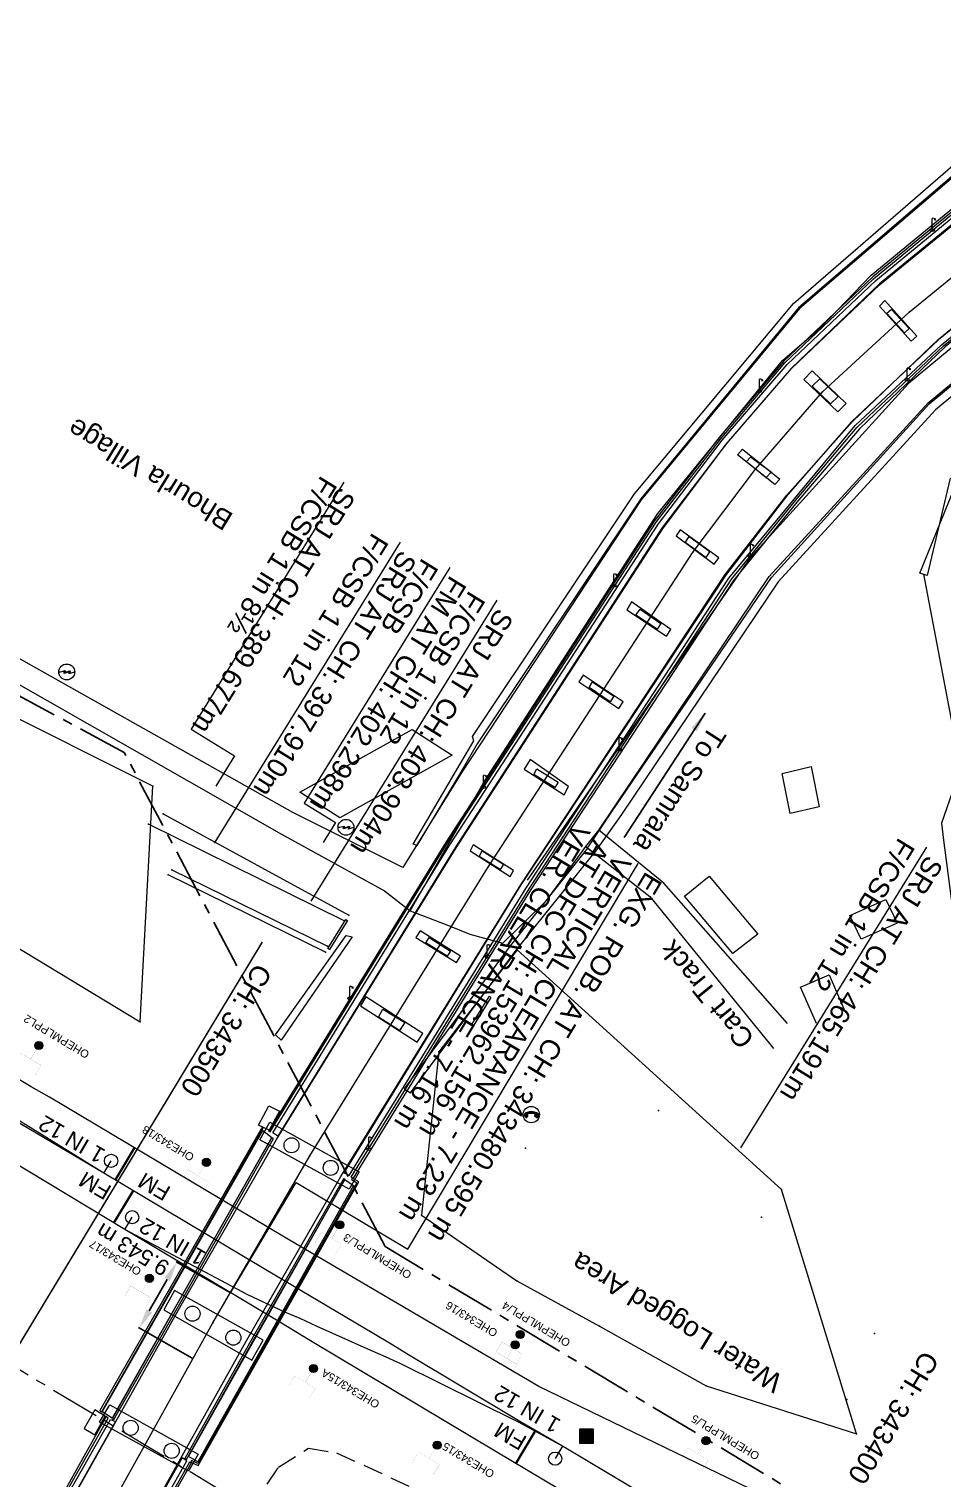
# Model space of a CAD drawing. Header units: metres. Extents: x 593168 to 611286, y 3401475 to 3412398.
# Drawn here: x 608252 to 608367, y 3403287.3 to 3403469.9 of the extents above; entities that cross this region are included whole.
import ezdxf

# ---------------------------------------------------------------- set-up
doc = ezdxf.new("R2010")
doc.units = ezdxf.units.M
doc.header["$MEASUREMENT"] = 0
for name, pattern in [('CENTER', [2, 1.25, -0.25, 0.25, -0.25]), ('DASHED', [0.75, 0.5, -0.25]), ('PHANTOM2', [1.25, 0.625, -0.125, 0.125, -0.125, 0.125, -0.125])]:
    doc.linetypes.add(name, pattern=pattern)
doc.layers.get('Defpoints').update_dxf_attribs({"lineweight": 0})
for name, color, linetype, lineweight in [('Bench_Mark', 7, 'Continuous', 0), ('CANAL BOTTOM', 5, 'Continuous', 0), ('CANAL TOP', 5, 'Continuous', 0), ('Cart Track', 34, 'Continuous', 0), ("CHAWAPAIL STN. SRJ's", 251, 'Continuous', 0), ('Commercial Building Pucca', 251, 'Continuous', 0), ('Compound Wall', 251, 'Continuous', 0), ('Culvert Parapet', 7, 'Continuous', 0), ('DFCC BOUNDARY', 6, 'CENTER', 0), ('Electric Pole', 251, 'Continuous', 0), ('Exg track', 7, 'Continuous', 0), ('Existing IR Chainage', 7, 'Continuous', 0), ('Existing IR Track', 143, 'Continuous', 0), ('Footpath', 251, 'Continuous', 0), ('Gate', 251, 'Continuous', 0), ('Lamp_Post', 251, 'Continuous', 0), ('LC DETAILS IN PLAN', 7, 'Continuous', 0), ('OHE MAST', 8, 'Continuous', 0), ('OHE MAST TEXT', 8, 'Continuous', 0), ('Piers_Abutment', 7, 'Continuous', 0), ('PROPOSED DFCC TRACK', 1, 'Continuous', 0), ('Religious_Place', 251, 'Continuous', 0), ('Retaining Wall', 251, 'Continuous', 0), ('Shed', 251, 'Continuous', 0), ('Step', 7, 'Continuous', 0), ('Subroad Centre', 34, 'Continuous', 0), ('Subroad Edge', 34, 'Continuous', 0), ('Telephone_Pole', 251, 'Continuous', 0), ('Village Name', 7, 'Continuous', 0), ('Water Logged Area', 5, 'Continuous', 0), ('Wing Wall', 7, 'Continuous', 0)]:
    doc.layers.add(name, color=color, linetype=linetype, lineweight=lineweight)
doc.layers.add('Existing Railway Boundary', color=7, linetype='CENTER')
doc.layers.add('MATCH LINE', color=7, linetype='Continuous')
doc.styles.get("Standard").update_dxf_attribs({"font": 'arial.ttf'})
doc.styles.add('Style-Arial', font='arial.ttf')
doc.styles.add('Vill txt', font='arial.ttf', dxfattribs={"height": 3})
doc.dimstyles.new('ISO-25', dxfattribs={"dimtxt": 2.5, "dimasz": 2.5, "dimexe": 1.25, "dimexo": 0.625, "dimtad": 1, "dimtxsty": 'Standard', "dimcen": 2.5, "dimadec": 0, "dimazin": 0, "dimtfac": 1, "dimtmove": 0, "dimatfit": 3, "dimfxl": 1, "dimarcsym": 0})
doc.dimstyles.get("Standard").update_dxf_attribs({"dimtxt": 0.18, "dimasz": 0.18, "dimexe": 0.18, "dimexo": 0.0625, "dimgap": 0.09, "dimtad": 0, "dimtih": 1, "dimtoh": 1, "dimdec": 4, "dimzin": 0, "dimdsep": 46, "dimtxsty": 'Standard', "dimcen": 0.09, "dimadec": 0, "dimazin": 0, "dimtfac": 1, "dimtdec": 4, "dimtofl": 0, "dimtmove": 0, "dimatfit": 3, "dimfxl": 1, "dimtolj": 1, "dimtzin": 0, "dimarcsym": 0})

# ---------------------------------------------------------------- blocks, each defined once
blk = doc.blocks.new('GT')
at = {"layer": 'Gate'}
for p, q in [((-0.5, -0.5), (-0.5, 0.5)), ((-0.5, 0.5), (0.5, -0.5)), ((0.5, 0.5), (0.5, -0.5))]:
    blk.add_line(p, q, dxfattribs=at)
blk.add_lwpolyline([(0.5, 0.5), (-0.5, -0.5)], dxfattribs=at)
blk = doc.blocks.new('EP')
blk.add_hatch(color=8).paths.add_polyline_path([(-0.21, -0.05), (-0.21, 0.16), (-0.93, -0.01), (-0.31, 0.07), (-0.31, -0.19), (0.31, 0), (0.31, -0.24), (0.94, -0.01), (0.41, -0.1), (0.43, 0.15)])
at = {"color": 8}
for p, q in [((-0.93, -0.01), (-0.21, 0.16)), ((-0.31, 0.07), (-0.93, -0.01)), ((-0.31, -0.19), (-0.31, 0.07)), ((0.31, 0), (-0.31, -0.19)), ((-0.21, 0.16), (-0.21, -0.05)), ((-0.21, -0.05), (0.43, 0.15)), ((0.31, -0.24), (0.31, 0)), ((0.43, 0.15), (0.41, -0.1)), ((0.94, -0.01), (0.31, -0.24)), ((0.41, -0.1), (0.94, -0.01))]:
    blk.add_line(p, q, dxfattribs=at)
blk.add_circle((0, 0), 1, dxfattribs=at)
blk = doc.blocks.new('LP')
for points in [[(0, 0), (0, 1.5)], [(0.25, 1.35), (0.44, 1.35)]]:
    blk.add_lwpolyline(points)
for centre, radius, start, end in [((0.07, 0.99), 0.519, 57.6425, 97.3165), ((0.34, 1.33), 0.094, 11.7012, 168.0476)]:
    blk.add_arc(centre, radius, start, end)
at = {"extrusion": (0, 0, -1)}
blk.add_ellipse((0, 0.01), major_axis=(0.308, 0), ratio=0.400495, dxfattribs=at)
blk.add_ellipse((0.35, 1.36), major_axis=(0.0017, 0.0438), ratio=0.461056, start_param=1.74022, end_param=4.575836)
blk = doc.blocks.new('TP')
at = {"layer": 'Telephone_Pole'}
blk.add_hatch(color=8, dxfattribs=at).paths.add_polyline_path([(0.49, 0.08, -0.516403), (0.5, 0.04, 0.157799), (0.42, -0.19, 0.257253), (0.43, -0.21), (0.7, -0.4, 0.297943), (0.73, -0.4, 0.213635), (0.94, -0.09, 0.292624), (0.86, 0.1, 0.314672), (-0.86, 0.1, 0.297888), (-0.94, -0.1, 0.205841), (-0.73, -0.4, 0.297943), (-0.7, -0.4), (-0.43, -0.21, 0.257253), (-0.42, -0.19, 0.155164), (-0.5, 0.04, -0.510878), (-0.49, 0.08, -0.167449)])
at = {"layer": 'Telephone_Pole', "color": 8}
for p, q in [((-0.7, -0.4), (-0.43, -0.21)), ((-0.44, -0.22), (-0.44, -0.22)), ((0.7, -0.4), (0.43, -0.21)), ((0.44, -0.22), (0.44, -0.22))]:
    blk.add_line(p, q, dxfattribs=at)
blk.add_circle((0, 0), 1.03, dxfattribs=at)
for centre, radius, start, end in [((0.01, -1.13), 1.5, 55.3659, 125.2353), ((-0.48, 0.05), 0.0243, 109.2181, 217.464), ((-0.82, -0.21), 0.402, 2.1844, 37.464), ((0.01, -1.34), 1.5, 71.1943, 109.2181), ((0.82, -0.21), 0.402, 141.9464, 177.8156), ((0.48, 0.06), 0.0243, 321.9464, 71.1943), ((0.75, -0.06), 0.194, 350.1231, 55.3659), ((-0.44, -0.19), 0.0258, 304.4776, 2.1844), ((0.44, -0.19), 0.0258, 177.8156, 235.5224), ((0.72, -0.38), 0.0258, 235.5224, 301.8866), ((0.49, -0.01), 0.462, 301.8866, 350.1231)]:
    blk.add_arc(centre, radius, start, end, dxfattribs=at)
blk = doc.blocks.new('BM')
blk.add_hatch(color=256).paths.add_polyline_path([(-0.88, 0.88), (-0.88, -0.88), (0.88, -0.88), (0.88, 0.88)])
for p, q in [((0.88, 0.88), (-0.88, 0.88)), ((-0.88, 0.88), (-0.88, -0.88)), ((0.88, -0.88), (0.88, 0.88)), ((-0.88, -0.88), (0.88, -0.88))]:
    blk.add_line(p, q)
blk = doc.blocks.new('OHE MAST')
h = blk.add_hatch(color=256)
h.dxf.hatch_style = 1
edge = h.paths.add_edge_path()
edge.add_arc((0, 0), 0.514, 0, 360)
at = {"const_width": 0.01}
for points in [[(1.5, 3.5), (1.5, 2), (-1.5, 2), (-1.5, 3.5)], [(0, 2), (0, 0)]]:
    blk.add_lwpolyline(points, dxfattribs=at)
blk.add_circle((0, 0), 0.514)
blk = doc.blocks.new('*D741')
at = {"layer": 'Defpoints', "color": 0, "transparency": 16777216}
for p in [(608277.34, 3403310.66), (608265.88, 3403306.2), (608272.62, 3403302.36)]:
    blk.add_point(p, dxfattribs=at)
at = {"layer": 'PROPOSED DFCC TRACK', "color": 0, "lineweight": -2, "transparency": 16777216}
for p, q in [((608277.23, 3403310.72), (608270.49, 3403314.55)), ((608269.37, 3403312.32), (608267.12, 3403308.37)), ((608272.52, 3403302.42), (608265.77, 3403306.26))]:
    blk.add_line(p, q, dxfattribs=at)
at = {"layer": 'PROPOSED DFCC TRACK', "color": 0, "transparency": 16777216}
for points in [[(608269, 3403312.52), (608269.73, 3403312.11), (608270.6, 3403314.49)], [(608266.76, 3403308.58), (608267.48, 3403308.16), (608265.88, 3403306.2)]]:
    blk.add_solid(points, dxfattribs=at)
at = {"layer": 'PROPOSED DFCC TRACK', "color": 0, "lineweight": 0, "transparency": 16777216, "insert": (608265.03, 3403316.1), "char_height": 2, "attachment_point": 5, "rotation": 149, "style": 'Style-Arial'}
blk.add_mtext('\\A1;9.543 m', dxfattribs=at)
blk = doc.blocks.new('TerminatorOpen_0.5')
at = {"color": 0, "linetype": 'ByBlock', "lineweight": -2}
for q in [(-1, 0.25), (-1, 0), (-1, -0.25)]:
    blk.add_line((0, 0), q, dxfattribs=at)

msp = doc.modelspace()

# ---------------------------------------------------------------- linework, layer by layer
at = {"layer": 'CANAL BOTTOM'}
for points in [[(608291.6935, 3403357.5196, 262.1373), (608267.0188, 3403369.705, 261.8954)], [(608269.9654, 3403363.9607, 262.5452), (608289.5996, 3403354.3529, 262.2223)]]:
    msp.add_polyline3d(points, dxfattribs=at)
for p in [(608267.019, 3403369.705, 261.895), (608269.965, 3403363.961, 262.545), (608291.694, 3403357.52, 262.137), (608289.6, 3403354.353, 262.222)]:
    msp.add_point(p, dxfattribs=at)
at = {"layer": 'CANAL TOP'}
for points in [[(608268.8659, 3403371.0286, 262.7961), (608292.2551, 3403358.2329, 263.3049)], [(608289.3106, 3403353.594, 263.4019), (608269.5226, 3403363.3304, 263.272)]]:
    msp.add_polyline3d(points, dxfattribs=at)
for p in [(608268.866, 3403371.029, 262.796), (608269.523, 3403363.33, 263.272), (608292.255, 3403358.233, 263.305), (608289.311, 3403353.594, 263.402)]:
    msp.add_point(p, dxfattribs=at)
at = {"layer": 'Cart Track'}
for points in [[(608347.5432, 3403344.5808, 261.8404), (608331.962, 3403362.2622, 262.3742), (608323.7869, 3403368.9397, 263.176)], [(608322.1208, 3403366.8927, 263.184), (608330.2125, 3403360.5728, 262.3352), (608345.7994, 3403341.437, 261.7904)]]:
    msp.add_polyline3d(points, dxfattribs=at)
at = {"layer": "CHAWAPAIL STN. SRJ's", "lineweight": 13, "flags": 128}
for points in [[(608291.6336, 3403412.8201), (608272.3963, 3403381.6975), (608277.8741, 3403378.3115), (608275.5212, 3403374.505)], [(608298.7361, 3403405.2446), (608275.3033, 3403367.3346)], [(608305.0124, 3403402.04), (608286.6568, 3403372.3439), (608290.5979, 3403369.9078), (608289.0349, 3403367.3793)], [(608310.9325, 3403397.9203), (608287.4998, 3403360.0103)], [(608365.0702, 3403366.808), (608341.6374, 3403328.898)]]:
    msp.add_lwpolyline(points, dxfattribs=at)
at = {"layer": 'Commercial Building Pucca'}
msp.add_polyline3d([(608305.2922, 3403378.4131, 267.4407), (608291.1183, 3403370.5187, 267.4357), (608286.0802, 3403373.76, 264.4286), (608300.2541, 3403381.6544, 264.4336), (608305.2922, 3403378.4131, 267.4407)], dxfattribs=at)
at = {"layer": 'Compound Wall'}
msp.add_polyline3d([(608364.685, 3403401.2126, 264.6496), (608369.3455, 3403376.7284, 265.0164), (608366.9389, 3403369.831, 264.0857), (608367.1986, 3403367.6779, 262.4842), (608369.1348, 3403352.9465, 264.2427)], dxfattribs=at)
at = {"layer": 'Culvert Parapet'}
for points in [[(608289.6158, 3403354.0397, 263.8308), (608291.8986, 3403357.7006, 263.7728), (608292.0967, 3403357.5543, 263.7688), (608289.8137, 3403353.8931, 263.7688)], [(608307.7024, 3403344.3503, 263.8008), (608309.9851, 3403348.0112, 263.7428), (608310.1802, 3403347.8479, 263.7388), (608307.9529, 3403344.2338, 263.7958)]]:
    msp.add_polyline3d(points, close=True, dxfattribs=at)
at = {"layer": 'DFCC BOUNDARY', "ltscale": 5, "flags": 128}
msp.add_lwpolyline([(608371.0084, 3403228.0502), (608371.2837, 3403228.8374), (608356.3424, 3403237.7852), (608325.1031, 3403256.5065), (608299.6469, 3403271.6502), (608276.1364, 3403285.737), (608274.196, 3403286.9007), (608272.2582, 3403288.0627), (608267.7917, 3403290.741), (608252.7058, 3403299.7538), (608240.5308, 3403307.1051), (608225.3099, 3403316.1902), (608209.1028, 3403321.6255), (608206.814, 3403322.3983), (608203.4143, 3403323.528), (608196.5988, 3403325.8333), (608174.1538, 3403333.427), (608171.9213, 3403334.1758), (608169.7484, 3403330.5329)], dxfattribs=at)
at = {"layer": 'Exg track'}
for p, q in [((608261.3816, 3403325.7235), (608262.3063, 3403327.2779)), ((608264.0333, 3403318.6136), (608264.958, 3403320.168)), ((608319.1889, 3403291.2981), (608318.2641, 3403289.7437))]:
    msp.add_line(p, q, dxfattribs=at)
at = {"layer": 'Exg track', "const_width": 0.3}
for points in [[(608265.2613, 3403328.9278), (608262.8398, 3403324.8574)], [(608315.7312, 3403293.1914), (608313.3097, 3403289.1209)]]:
    msp.add_lwpolyline(points, dxfattribs=at)
at = {"layer": 'Exg track', "const_width": 0.3, "elevation": 264.2317}
msp.add_lwpolyline([(608265.1007, 3403323.509), (608262.6493, 3403319.4492)], dxfattribs=at)
at = {"layer": 'Exg track'}
for centre in [(608262.3063, 3403327.2779), (608264.958, 3403320.168), (608318.2641, 3403289.7437)]:
    msp.add_circle(centre, 0.8325, dxfattribs=at)
at = {"layer": 'Existing IR Chainage', "color": 7, "linetype": 'Continuous', "lineweight": 13, "flags": 128}
msp.add_lwpolyline([(608265.8665, 3403329.1882), (608260.6976, 3403320.6277)], dxfattribs=at)
at = {"layer": 'Existing IR Track', "flags": 128}
for points in [[(608367.1739, 3403275.0703), (608357.7637, 3403279.1926), (608346.7622, 3403284.0552), (608316.2168, 3403298.8461), (608284.1412, 3403317.6599), (608254.5655, 3403335.3114), (608252.2512, 3403336.6068), (608221.8917, 3403354.8082), (608218.8493, 3403356.6586), (608194.5717, 3403371.2695), (608187.902, 3403375.2636), (608151.5167, 3403396.9152), (608086.4235, 3403435.7831), (608056.7796, 3403453.4972), (608031.8518, 3403468.4243), (608012.9231, 3403479.7069), (607975.9689, 3403501.7758), (607956.1825, 3403513.6224), (607936.3775, 3403525.4876)], [(608338.8873, 3403279.5529), (608319.1889, 3403291.2981), (608313.8076, 3403294.4133), (608299.5654, 3403302.9523), (608297.7995, 3403304.0364), (608295.2016, 3403305.5795), (608281.826, 3403313.5499), (608261.3816, 3403325.7235), (608250.0783, 3403332.4086), (608232.5316, 3403342.9842), (608230.2621, 3403344.3148), (608227.4329, 3403346.028), (608214.0937, 3403353.9995), (608192.3562, 3403367.0103), (608163.0209, 3403384.5647), (608149.253, 3403392.8035), (608133.1137, 3403402.4273)], [(608336.3816, 3403275.3956), (608310.9246, 3403290.5398), (608287.4438, 3403304.6088), (608285.5104, 3403305.7682), (608283.5723, 3403306.9304), (608279.0903, 3403309.618), (608264.0333, 3403318.6136), (608251.8545, 3403325.9672), (608223.0332, 3403343.1699), (608220.9229, 3403344.4357), (608217.85, 3403346.2588), (608211.7599, 3403349.9161), (608191.4116, 3403362.138), (608160.6071, 3403380.5312), (608147.2148, 3403388.5271)], [(608261.3816, 3403325.7235), (608250.3343, 3403332.5889), (608233.3856, 3403344.2132), (608231.2716, 3403345.6918), (608228.5157, 3403347.6958), (608220.7464, 3403353.2303), (608215.9243, 3403356.6116), (608194.4567, 3403371.0653), (608187.902, 3403375.2636)], [(608319.1889, 3403291.2981), (608313.6371, 3403294.3399), (608298.8207, 3403301.6982), (608296.9857, 3403302.5368), (608294.2193, 3403303.7633), (608288.2918, 3403306.397), (608286.124, 3403307.396), (608284.2158, 3403308.2007), (608279.5553, 3403310.3906), (608264.0333, 3403318.6136)]]:
    msp.add_lwpolyline(points, dxfattribs=at)
at = {"layer": 'Existing Railway Boundary', "ltscale": 5}
msp.add_lwpolyline([(610412.2426, 3402047.4072), (610348.1708, 3402084.3155), (610255.6699, 3402141.9633), (610098.8011, 3402235.9968), (610097.6409, 3402236.5907), (610096.8654, 3402237.0016), (610095.7382, 3402237.4658), (610093.9073, 3402238.4592), (608296.8511, 3403316.4743), (608263.9541, 3403378.7593), (608188.5487, 3403419.3953), (608142.2829, 3403445.4311)], dxfattribs=at)
at = {"layer": 'Footpath'}
for points in [[(608282.6902, 3403330.7949, 273.5789), (608304.9949, 3403367.0969, 272.5772), (608331.2915, 3403407.5464, 270.9397), (608339.3075, 3403418.0974, 270.6868), (608347.5005, 3403427.628, 270.2429), (608358.6832, 3403438.2434, 269.7911), (608396.0751, 3403468.9831, 268.0246), (608411.2054, 3403480.7955, 267.3696)], [(608411.7412, 3403480.2552, 267.3679), (608396.6086, 3403468.4141, 268.0226), (608359.1219, 3403437.8081, 269.814), (608347.9957, 3403427.1286, 270.2409), (608339.8615, 3403417.6827, 270.6918), (608331.7978, 3403407.1419, 270.9427), (608305.7009, 3403366.7911, 272.5582), (608283.3209, 3403330.3929, 273.6059)], [(608418.7424, 3403473.1954, 267.2776), (608366.5641, 3403430.7469, 269.5521), (608355.6291, 3403420.42, 270.122), (608347.5731, 3403411.2611, 270.5328), (608339.7201, 3403401.0316, 270.9647), (608313.9472, 3403362.0505, 272.2933), (608291.6277, 3403325.7502, 273.546)], [(608292.3191, 3403325.439, 273.524), (608314.5929, 3403361.6137, 272.5502), (608340.1458, 3403400.7269, 270.9537), (608356.0857, 3403419.9472, 270.112), (608366.9654, 3403430.1344, 269.5491), (608419.251, 3403472.6825, 267.2905)], [(608262.4491, 3403294.8596, 273.245), (608261.1769, 3403295.6425, 273.1971), (608281.4229, 3403331.08, 273.254), (608282.5547, 3403330.2049, 273.239)], [(608282.5547, 3403330.2049, 273.239), (608262.4491, 3403294.8596, 273.245)], [(608283.3209, 3403330.3929, 273.6059), (608282.6902, 3403330.7949, 273.5789)], [(608292.3191, 3403325.439, 273.524), (608291.6277, 3403325.7502, 273.546)], [(608262.2481, 3403294.6937, 273.5929), (608262.8459, 3403294.435, 273.566), (608253.1776, 3403277.2103, 273.39), (608240.6065, 3403257.3496, 272.6442), (608232.9567, 3403247.6993, 272.1374), (608225.7008, 3403240.2049, 271.6625), (608216.7203, 3403232.7385, 271.1836), (608207.0332, 3403226.9785, 270.8627), (608195.9018, 3403222.4013, 270.4389), (608182.2282, 3403219.2103, 270.042), (608171.524, 3403217.7894, 269.6731), (608150.5142, 3403216.8151, 268.9003), (608105.1487, 3403218.5419, 267.5757), (608057.7415, 3403220.208, 265.9692), (608016.6418, 3403221.2859, 264.5486), (607995.6613, 3403220.1804, 263.9758), (607979.833, 3403217.2333, 263.4819), (607964.1697, 3403212.6899, 263.002), (607963.9772, 3403213.3709, 263.042)], [(607963.9772, 3403213.3709, 263.042), (607979.6219, 3403217.8851, 263.5039), (607995.5133, 3403220.8107, 263.9328), (608016.7025, 3403222.0557, 264.5696), (608057.752, 3403220.919, 265.9932), (608105.1098, 3403219.2154, 267.5797), (608150.5909, 3403217.4897, 268.9153), (608171.3618, 3403218.5642, 269.6481), (608182.1563, 3403219.9131, 270.007), (608195.7025, 3403223.1057, 270.4319), (608206.6535, 3403227.5622, 270.8477), (608216.2181, 3403233.2011, 271.1647), (608225.3881, 3403240.7858, 271.6755), (608232.4182, 3403248.1042, 272.1364), (608239.9959, 3403257.7438, 272.6492), (608252.523, 3403277.5856, 273.382), (608262.2481, 3403294.6937, 273.5929)], [(608271.2755, 3403289.8316, 273.532), (608261.4243, 3403272.4797, 273.1071), (608248.9243, 3403251.9119, 272.8462), (608241.3149, 3403241.8246, 272.4613), (608232.2431, 3403232.2369, 272.0704), (608222.8331, 3403224.2528, 271.6745), (608211.7101, 3403217.5503, 271.2716), (608200.1689, 3403213.0134, 270.8218), (608183.2124, 3403209.2307, 270.1739), (608171.993, 3403207.9347, 269.841), (608150.2249, 3403207.207, 268.9053), (608104.5743, 3403208.7536, 267.5857), (608058.5163, 3403210.3888, 265.9982), (608016.5808, 3403211.1435, 264.4546), (607998.2513, 3403210.1815, 263.9508), (607982.6687, 3403207.6257, 263.4719), (607965.9533, 3403202.918, 263.005), (607966.0101, 3403202.5417, 263.003)], [(607966.0101, 3403202.5417, 263.003), (607982.8211, 3403206.9616, 263.4699), (607998.3614, 3403209.5303, 263.9818), (608016.5145, 3403210.3954, 264.4586), (608058.4231, 3403209.7098, 265.9962), (608104.6192, 3403208.0059, 267.5637), (608150.2685, 3403206.6202, 268.9013), (608171.9933, 3403207.1947, 269.85), (608183.2036, 3403208.4033, 270.1859), (608200.4409, 3403212.2859, 270.8547), (608212.0422, 3403216.885, 271.2906), (608223.2813, 3403223.6294, 271.6935), (608232.7888, 3403231.6766, 272.1124), (608241.9429, 3403241.4868, 272.4933), (608249.5149, 3403251.4802, 272.8662), (608262.01, 3403272.0028, 273.415), (608271.8725, 3403289.4461, 273.525), (608271.2755, 3403289.8316, 273.532)]]:
    msp.add_polyline3d(points, dxfattribs=at)
msp.add_polyline3d([(608291.7551, 3403324.9054, 273.2011), (608292.8622, 3403324.1549, 273.226), (608273.2594, 3403289.3206, 273.1921), (608272.0469, 3403290.0159, 273.2091)], close=True, dxfattribs=at)
at = {"layer": 'LC DETAILS IN PLAN', "lineweight": 13, "flags": 128}
msp.add_lwpolyline([(608277.346, 3403310.66), (608285.6377, 3403324.539), (608299.6939, 3403316.1414), (608328.7341, 3403364.7498)], dxfattribs=at)
at = {"layer": 'MATCH LINE', "linetype": 'PHANTOM2', "ltscale": 15, "const_width": 0.2}
msp.add_lwpolyline([(608281.3592, 3403354.8465), (608229.4276, 3403268.8398)], dxfattribs=at)
at = {"layer": 'Piers_Abutment'}
for points in [[(608359.8155, 3403435.6931, 267.7287), (608359.1343, 3403434.998, 267.7327), (608363.1126, 3403430.5725, 267.7337), (608363.8255, 3403431.2142, 267.6947)], [(608360.6336, 3403434.5931, 263.5809), (608360.0438, 3403434.0595, 263.4989), (608362.2853, 3403431.6526, 263.3899), (608362.8751, 3403432.1861, 263.4719)], [(608354.9171, 3403422.7388, 268.0806), (608353.878, 3403421.6758, 268.0636), (608349.5991, 3403425.7717, 268.1375), (608350.6382, 3403426.8347, 268.1545)], [(608351.5988, 3403425.8553, 263.4269), (608350.662, 3403424.9176, 263.4109), (608352.9736, 3403422.6865, 263.4559), (608353.9104, 3403423.6243, 263.4719)], [(608346.5607, 3403413.188, 268.5924), (608345.9405, 3403412.4968, 268.5934), (608341.2487, 3403416.2435, 268.5794), (608341.8658, 3403416.9753, 268.5644)], [(608342.3668, 3403415.4187, 263.3709), (608344.8656, 3403413.3989, 263.248), (608345.466, 3403414.0575, 263.245), (608342.8735, 3403415.9721, 263.3679)], [(608334.0308, 3403406.8137, 269.0053), (608333.517, 3403406.0485, 269.0363), (608338.3134, 3403402.4741, 269.0143), (608338.8778, 3403403.2543, 269.0213)], [(608335.1152, 3403405.9638, 265.1464), (608334.6536, 3403405.2356, 265.1034), (608337.2856, 3403403.3201, 263.251), (608337.7472, 3403404.0483, 263.294)], [(608327.8935, 3403397.7128, 269.4681), (608327.2932, 3403396.7049, 269.1432), (608332.3105, 3403393.4049, 269.1173), (608332.8319, 3403394.2526, 269.1362)], [(608331.6032, 3403395.0174, 263.4469), (608331.1116, 3403394.2692, 263.4749), (608328.4539, 3403396.0378, 263.4689), (608328.9888, 3403396.7922, 265.0914)], [(608321.8091, 3403388.4803, 269.7471), (608321.235, 3403387.643, 269.7571), (608326.2722, 3403384.2785, 269.7351), (608326.8463, 3403385.1159, 269.7251)], [(608325.6694, 3403385.8439, 263.284), (608325.2029, 3403385.1122, 263.3489), (608322.5403, 3403386.9154, 264.9865), (608322.9679, 3403387.6378, 263.3419)], [(608315.1385, 3403377.8761, 270.093), (608314.3695, 3403376.6431, 270.136), (608319.3921, 3403373.3995, 270.1479), (608319.9345, 3403374.4717, 270.2069)], [(608315.5849, 3403375.9853, 265.4503), (608315.9705, 3403376.6755, 264.1137), (608318.6302, 3403375.0199, 263.6419), (608318.2446, 3403374.3297, 264.9785)], [(608307.9511, 3403367.0867, 270.5518), (608307.5384, 3403366.343, 270.5878), (608312.6122, 3403363.1136, 270.5858), (608313.0249, 3403363.8573, 270.5498)], [(608311.7391, 3403364.6748, 263.6179), (608311.3535, 3403363.9846, 264.9545), (608308.6938, 3403365.6402, 265.4263), (608309.0794, 3403366.3304, 264.0897)], [(608301.2424, 3403356.2459, 270.9857), (608300.7053, 3403355.4151, 270.9457), (608305.8155, 3403352.29, 270.077), (608306.3518, 3403353.0908, 270.105)], [(608305.0904, 3403353.7184, 266.439), (608304.6487, 3403353.0901, 266.438), (608301.989, 3403354.7457, 266.9099), (608302.3746, 3403355.4359, 265.5733)], [(608294.3946, 3403347.9464, 270.5288), (608293.7576, 3403346.7984, 270.4769), (608300.8881, 3403342.2211, 269.889), (608301.5915, 3403343.3254, 269.899)], [(608299.3086, 3403344.709, 265.1754), (608298.6642, 3403343.7115, 265.4003), (608295.9865, 3403345.4047, 267.3798), (608296.5704, 3403346.401, 265.5313)], [(608293.5614, 3403325.9046, 270.6958), (608292.3051, 3403323.7083, 270.6878), (608281.0549, 3403329.9365, 270.6978), (608282.3112, 3403332.1329, 270.7058)], [(608270.3149, 3403310.9223, 270.7418), (608268.9414, 3403308.4835, 270.7588), (608280.0497, 3403302.1632, 270.074), (608281.4594, 3403304.6668, 270.7288)], [(608273.2948, 3403290.3042, 269.967), (608272.0735, 3403288.1535, 270.014), (608260.8638, 3403294.3455, 270.7598), (608262.1432, 3403296.5178, 270.7888)]]:
    msp.add_polyline3d(points, close=True, dxfattribs=at)
for centre, radius in [((608285.0436, 3403329.2333, 264.4196), 0.9439), ((608289.9905, 3403326.3919, 264.2537), 0.9439), ((608272.5634, 3403308.0104, 264.2917), 0.9525), ((608277.7139, 3403304.996, 264.2557), 0.9525), ((608264.7728, 3403293.625, 264.2547), 0.9525), ((608269.9398, 3403290.7239, 264.3157), 0.9525)]:
    msp.add_circle(centre, radius, dxfattribs=at)
at = {"layer": 'Religious_Place'}
msp.add_polyline3d([(608356.8375, 3403355.2112, 264.0167), (608355.4172, 3403358.2092, 262.2772), (608359.926, 3403360.2193, 262.3932), (608361.3463, 3403357.2214, 264.1327)], close=True, dxfattribs=at)
msp.add_polyline3d([(608351.2016, 3403344.5898, 262.2443), (608349.1939, 3403349.1674, 262.2443), (608352.7761, 3403350.7386, 262.2733), (608354.7839, 3403346.161, 262.2733)], dxfattribs=at)
at = {"layer": 'Retaining Wall'}
for points in [[(608408.4089, 3403483.6153, 263.4908), (608379.7337, 3403461.1864, 263.4639), (608348.9369, 3403434.7823, 263.4209), (608329.0814, 3403410.7196, 263.3859), (608308.4368, 3403379.8394, 263.4759), (608306.3614, 3403376.2765, 263.5239), (608300.8356, 3403367.0014, 263.5349), (608300.3848, 3403367.1756, 263.5449), (608305.8507, 3403376.5198, 263.5049), (608308.0177, 3403380.2297, 263.4599), (608307.8545, 3403380.7709, 263.4629), (608328.2496, 3403411.3602, 263.3579), (608348.2814, 3403435.3505, 263.4099), (608379.0631, 3403461.9487, 263.4479), (608407.7185, 3403484.3115, 263.4918)], [(608423.3353, 3403468.5641, 263.4432), (608403.542, 3403452.7301, 263.4449), (608366.1901, 3403421.9305, 263.142), (608346.3796, 3403400.253, 263.3339), (608326.6072, 3403370.9424, 263.29), (608323.1282, 3403366.0287, 263.272), (608322.3247, 3403366.6881, 263.227), (608325.4336, 3403371.3442, 263.244), (608345.5269, 3403400.8003, 263.273), (608365.4003, 3403422.6915, 263.3399), (608402.63, 3403453.4302, 263.4489), (608422.5937, 3403469.3119, 263.4328)]]:
    msp.add_polyline3d(points, dxfattribs=at)
for points in [[(608299.2386, 3403336.3558, 263.7638), (608300.0462, 3403335.8427, 263.7588), (608313.3731, 3403353.8446, 263.3519), (608323.1282, 3403366.0287, 263.272), (608322.3247, 3403366.6881, 263.227), (608312.5998, 3403354.382, 263.3649)], [(608283.7313, 3403342.5001, 263.6438), (608283.0182, 3403343.1391, 263.6309), (608291.9129, 3403355.6897, 263.4189), (608292.7073, 3403355.4993, 263.4799)]]:
    msp.add_polyline3d(points, close=True, dxfattribs=at)
at = {"layer": 'Shed'}
for points in [[(608347.8687, 3403371.04, 264.2967), (608346.8574, 3403376.1052, 264.6166), (608350.5365, 3403376.9644, 264.4266), (608351.5497, 3403371.8894, 264.4266)], [(608340.6587, 3403353.3993, 263.125), (608334.5805, 3403360.6508, 264.3796), (608337.6646, 3403363.1594, 264.1877), (608343.7961, 3403355.8443, 264.1877)]]:
    msp.add_polyline3d(points, close=True, dxfattribs=at)
at = {"layer": 'Step'}
for points in [[(608280.8868, 3403331.7857, 273.1711), (608282.1819, 3403334.197, 273.1401), (608283.5169, 3403333.5555, 273.1751), (608282.2218, 3403331.144, 273.1751)], [(608260.2495, 3403295.8856, 273.2111), (608258.9352, 3403293.5378, 273.1631), (608260.2597, 3403292.7295, 273.1611), (608261.5743, 3403295.0776, 273.1611)]]:
    msp.add_polyline3d(points, close=True, dxfattribs=at)
at = {"layer": 'Subroad Centre'}
msp.add_polyline3d([(608104.7791, 3403213.5954, 267.3178), (608150.3206, 3403212.0057, 268.7004), (608171.7708, 3403212.7825, 269.4981), (608182.5935, 3403213.8965, 269.866), (608197.8522, 3403217.5413, 270.3789), (608209.37, 3403222.341, 270.8048), (608219.6649, 3403228.2221, 271.1417), (608228.9167, 3403236.0266, 271.6225), (608237.2971, 3403244.8334, 272.0054), (608244.8582, 3403254.7505, 272.4703), (608257.32, 3403274.8156, 273.2071), (608275.1377, 3403306.8579, 273.368), (608287.3704, 3403327.92, 273.384), (608309.8718, 3403364.3578, 272.3763), (608335.6678, 3403404.0442, 270.7558), (608343.5132, 3403414.4693, 270.3709), (608351.9433, 3403424.1962, 269.876), (608362.8689, 3403434.253, 269.4212), (608399.847, 3403464.4063, 267.7576), (608415.3162, 3403476.6502, 267.0744)], dxfattribs=at)
for p in [(608362.869, 3403434.253, 269.421), (608351.943, 3403424.196, 269.876), (608343.513, 3403414.469, 270.371), (608335.668, 3403404.044, 270.756), (608309.872, 3403364.358, 272.376), (608287.37, 3403327.92, 273.384), (608275.138, 3403306.858, 273.368)]:
    msp.add_point(p, dxfattribs=at)
at = {"layer": 'Subroad Edge', "color": 88, "linetype": 'DASHED', "ltscale": 5}
msp.add_lwpolyline([(608281.9678, 3403286.5375), (608283.4192, 3403288.6579), (608287.1887, 3403291.0556), (608290.7342, 3403290.489), (608309.3055, 3403281.896), (608361.9276, 3403249.6001), (608390.8056, 3403233.7554), (608404.3501, 3403223.1414), (608403.8801, 3403219.9107), (608400.9623, 3403214.3793)], dxfattribs=at)
at = {"layer": 'Subroad Edge'}
for points in [[(608408.5262, 3403483.4971, 263.3719), (608379.8216, 3403460.9864, 263.3539), (608349.0547, 3403434.6819, 263.281), (608329.1255, 3403410.6038, 263.25), (608306.5005, 3403376.2464, 263.3509), (608299.0757, 3403364.2518, 263.3669), (608285.2153, 3403371.1794, 262.5082)], [(608283.7863, 3403368.4439, 262.5692), (608296.7812, 3403361.3057, 263.3369), (608299.9826, 3403358.767, 263.4289), (608309.3781, 3403375.1424, 263.4169), (608331.1984, 3403408.8551, 263.3119), (608346.9025, 3403428.1541, 263.3368), (608351.7502, 3403432.2881, 263.6099), (608358.1042, 3403438.8919, 263.4238), (608382.3879, 3403458.9042, 263.4779), (608410.5833, 3403481.4228, 263.5)], [(608105.1787, 3403218.4063, 267.3208), (608150.5734, 3403216.7799, 268.6214), (608171.5164, 3403217.686, 269.4292), (608182.3175, 3403219.1155, 269.7591), (608195.9607, 3403222.3476, 270.1779), (608207.0292, 3403226.8666, 270.5948), (608216.7127, 3403232.6351, 270.8997), (608225.8062, 3403240.141, 271.3766), (608233.0235, 3403247.6707, 271.8814), (608240.6404, 3403257.3381, 272.3743), (608253.2309, 3403277.1991, 273.0991), (608271.1563, 3403309.0984, 273.316), (608283.1386, 3403329.9829, 273.284), (608305.7768, 3403366.7359, 272.3063), (608331.8869, 3403407.0336, 270.6928), (608339.8575, 3403417.6382, 270.4379), (608348.0475, 3403427.1385, 269.999), (608359.1431, 3403437.6883, 269.5381), (608396.6935, 3403468.3946, 267.7526), (608411.8071, 3403480.1887, 267.0903)], [(608104.6204, 3403208.8353, 267.2698), (608150.3082, 3403207.3212, 268.6074), (608171.8935, 3403208.0492, 269.5821), (608183.2504, 3403209.2221, 269.924), (608200.0918, 3403212.9943, 270.5508), (608211.6428, 3403217.6227, 271.0097), (608222.8632, 3403224.3416, 271.4016), (608232.2284, 3403232.3025, 271.8025), (608236.8863, 3403237.3305, 263.6349), (608241.279, 3403241.9131, 272.1874), (608248.8325, 3403251.9118, 272.5702), (608261.4243, 3403272.4797, 273.1071), (608279.3058, 3403304.4459, 273.308), (608291.2484, 3403325.3157, 273.297), (608313.9472, 3403362.0505, 272.2933), (608339.6981, 3403401.1594, 270.6878), (608347.476, 3403411.1837, 270.2659), (608355.7313, 3403420.4642, 269.827), (608366.5477, 3403430.7769, 269.2702), (608418.6688, 3403473.2696, 267.0113)], [(608419.9046, 3403472.0235, 263.5935), (608400.387, 3403456.3852, 263.5689), (608362.7828, 3403425.2277, 263.4379), (608342.7863, 3403403.2284, 263.4069), (608314.7368, 3403362.6325, 263.3179)], [(608299.9826, 3403358.767, 263.4289), (608304.6211, 3403357.0207, 263.4659), (608307.5057, 3403355.8272, 263.3589), (608311.6894, 3403354.7255, 263.256), (608317.2273, 3403360.1337, 263.241), (608322.1208, 3403366.8927, 263.184), (608323.7869, 3403368.9397, 263.176), (608345.2522, 3403400.9094, 263.283), (608365.2581, 3403422.7953, 263.3339), (608402.4144, 3403453.6045, 263.3349), (608422.4493, 3403469.4575, 263.3377)], [(608161.8849, 3403453.6099, 262.2623), (608177.8622, 3403431.8291, 262.2443), (608196.6976, 3403418.5662, 262.1583), (608242.5875, 3403391.9293, 262.2153), (608283.7863, 3403368.4439, 262.5692)], [(608285.2153, 3403371.1794, 262.5082), (608243.205, 3403394.7707, 262.2593), (608195.6782, 3403422.606, 262.1853), (608180.2761, 3403433.4026, 262.2832), (608164.2987, 3403455.1834, 262.3012)]]:
    msp.add_polyline3d(points, dxfattribs=at)
at = {"layer": 'Water Logged Area'}
for points in [[(608184.6028, 3403416.0317, 261.7274), (608148.2136, 3403416.1154, 261.7734), (608265.9783, 3403344.8138, 262.4272), (608267.5799, 3403374.5042, 262.0153), (608184.6028, 3403416.0317, 261.7274)], [(608303.5935, 3403340.9986, 263.5219), (608301.4428, 3403320.443, 263.165), (608313.4572, 3403312.1486, 263.096), (608323.8541, 3403306.4513, 262.5552), (608337.2787, 3403298.9267, 262.5772), (608356.2205, 3403292.8528, 262.5972), (608346.8003, 3403323.6523, 259.9599), (608313.4599, 3403353.8829, 263.3279), (608303.5935, 3403340.9986, 263.5219)]]:
    msp.add_polyline3d(points, dxfattribs=at)
for p in [(608267.58, 3403374.504, 262.015), (608313.46, 3403353.883, 263.328), (608265.978, 3403344.814, 262.427), (608303.594, 3403340.999, 263.522), (608331.295, 3403333.639, 260.425), (608314.511, 3403328.853, 259.112), (608346.8, 3403323.652, 259.96), (608301.443, 3403320.443, 263.165), (608344.283, 3403320.194, 258.829), (608313.457, 3403312.149, 263.096), (608323.854, 3403306.451, 262.555), (608358.523, 3403305.51, 259.361), (608337.279, 3403298.927, 262.577), (608355.012, 3403297.203, 259.919), (608356.221, 3403292.853, 262.597)]:
    msp.add_point(p, dxfattribs=at)
at = {"layer": 'Wing Wall'}
for points in [[(608410.7758, 3403481.2287, 268.1787), (608395.6406, 3403469.3919, 268.8473), (608358.2819, 3403438.6745, 270.6048), (608347.0245, 3403428.0123, 271.0727), (608338.8909, 3403418.3841, 271.4806), (608330.7415, 3403407.8881, 271.8525), (608304.5529, 3403367.4661, 273.367), (608304.7048, 3403367.3471, 273.371), (608331.0025, 3403407.7741, 271.8564), (608339.0925, 3403418.2502, 271.4656), (608347.2031, 3403427.8694, 271.0727), (608358.3765, 3403438.434, 270.5998), (608395.8166, 3403469.2888, 268.8463), (608410.9165, 3403481.0868, 268.1809)], [(608419.5785, 3403472.3523, 268.0964), (608403.9412, 3403459.6965, 268.7983), (608367.4031, 3403429.8577, 270.3139), (608356.6045, 3403419.5233, 270.8367), (608348.7406, 3403410.2838, 271.3476), (608340.7425, 3403400.4196, 271.8155), (608315.1892, 3403361.4814, 273.337), (608292.8082, 3403325.0898, 274.3587), (608292.5537, 3403325.2291, 274.3657), (608314.9878, 3403361.5579, 273.336), (608340.5421, 3403400.6243, 271.8165), (608348.5402, 3403410.4885, 271.3486), (608356.3437, 3403419.7441, 270.8447), (608367.2049, 3403429.9954, 270.3169), (608419.4303, 3403472.5017, 268.06)], [(608281.4654, 3403331.3847, 274.3377), (608281.3089, 3403331.4171, 274.3457), (608260.8987, 3403295.8031, 274.2757), (608261.1086, 3403295.6161, 274.2847), (608281.4654, 3403331.3847, 274.3377)], [(608282.7689, 3403330.1068, 274.0698), (608282.5377, 3403330.1891, 274.0538), (608270.719, 3403309.388, 274.0938), (608262.452, 3403294.7587, 274.1008), (608262.6643, 3403294.6788, 274.1008), (608270.9619, 3403309.2477, 274.0988), (608282.7689, 3403330.1068, 274.0698)], [(608292.6883, 3403325.093, 274.3697), (608292.6027, 3403324.9182, 274.3637), (608293.265, 3403324.4994, 274.2727), (608273.2481, 3403289.1483, 274.3007), (608272.4602, 3403289.5161, 274.2857), (608272.3728, 3403289.3058, 274.3067), (608273.265, 3403288.8601, 274.3107), (608293.5201, 3403324.6374, 274.3177), (608292.6883, 3403325.093, 274.3697)], [(608104.4727, 3403207.44, 268.2985), (608150.2203, 3403206.0418, 269.7311), (608172.114, 3403206.6012, 270.5818), (608183.1367, 3403207.846, 270.9847), (608200.5145, 3403211.7278, 271.6745), (608212.2734, 3403216.419, 272.0834), (608223.6885, 3403223.2747, 272.4483), (608233.0148, 3403231.2473, 272.8911), (608242.4225, 3403241.1615, 273.254), (608250.0598, 3403251.2269, 273.6139), (608262.5649, 3403271.6819, 274.1948), (608272.4316, 3403289.2299, 274.2867)], [(608272.4316, 3403289.2299, 274.2867), (608272.2042, 3403289.3137, 274.2917), (608262.3068, 3403271.7537, 274.2048), (608249.8312, 3403251.3418, 273.6169), (608242.2421, 3403241.3191, 273.259), (608232.9422, 3403231.4067, 272.8911), (608223.5346, 3403223.4279, 272.4673), (608212.1647, 3403216.6397, 272.1014), (608200.4936, 3403211.9507, 271.6585), (608183.1572, 3403208.0677, 270.9927), (608172.1607, 3403206.8636, 270.5848), (608150.3572, 3403206.286, 269.7391), (608104.539, 3403207.6904, 268.3105)]]:
    msp.add_polyline3d(points, dxfattribs=at)
for points in [[(608304.5529, 3403367.4661, 273.367), (608282.1477, 3403331.0327, 274.3777), (608282.3589, 3403330.9423, 274.3787), (608304.7048, 3403367.3471, 273.371)], [(608271.8041, 3403289.6342, 274.0488), (608279.954, 3403304.1506, 274.0868), (608291.7964, 3403324.9837, 274.0968), (608291.5958, 3403325.0228, 274.1038), (608279.7414, 3403304.2793, 274.1328), (608271.6007, 3403289.7412, 274.0668)], [(608252.0734, 3403277.822, 274.2108), (608252.2211, 3403277.7208, 274.2138), (608261.9256, 3403294.8633, 274.3557), (608261.705, 3403295.0378, 274.3437)]]:
    msp.add_polyline3d(points, close=True, dxfattribs=at)

# ---------------------------------------------------------------- block references
at = {"layer": 'Bench_Mark'}
msp.add_blockref('BM', (608322.235, 3403292.579, 264.151), dxfattribs=at)
at = {"layer": 'Electric Pole', "xscale": 0.9997078269177826, "yscale": 0.9997078269177826, "zscale": 0.9997078269177826}
for p in [(608256.7215, 3403388.8947, 268.5124), (608291.9071, 3403369.3133, 265.9022)]:
    msp.add_blockref('EP', p, dxfattribs=at)
at = {"layer": 'Gate', "xscale": 12.5613447588571, "yscale": 0.9997078268772032, "zscale": 12.5613447588571, "rotation": 72.34587188267412}
msp.add_blockref('GT', (608366.5938, 3403407.1962, 156.3202), dxfattribs=at)
at = {"layer": 'Lamp_Post', "xscale": 0.9997078269177826, "yscale": 0.9997078269177826, "zscale": 0.9997078269177826}
for p in [(608365.7881, 3403444.5596, 270.7548), (608362.6272, 3403425.6873, 273.1701), (608344.0199, 3403424.2806, 272.6912), (608342.8672, 3403403.4634, 274.2028), (608325.6767, 3403399.7341, 273.356), (608326.3489, 3403379.0898, 274.4727), (608309.237, 3403374.3597, 274.0148), (608309.7186, 3403352.9992, 274.7456), (608292.3982, 3403347.7475, 274.7696), (608294.7831, 3403328.7492, 274.8306)]:
    msp.add_blockref('LP', p, dxfattribs=at)
at = {"layer": 'OHE MAST', "rotation": 149.0208306544456}
for p in [(608253.2097, 3403341.8123), (608274.3221, 3403327.0893), (608291.1215, 3403319.2079), (608267.1399, 3403312.4613), (608313.8604, 3403305.3799), (608313.2191, 3403304.0843), (608287.8229, 3403301.1069), (608337.273, 3403292.0138), (608303.3979, 3403291.449)]:
    msp.add_blockref('OHE MAST', p, dxfattribs=at)
at = {"layer": 'Telephone_Pole', "xscale": 0.9997078269177826, "yscale": 0.9997078269177826, "zscale": 0.9997078269177826}
msp.add_blockref('TP', (608315.2534, 3403333.1023, 264.4126), dxfattribs=at)

# ---------------------------------------------------------------- texts
at = {"layer": 'Cart Track'}
msp.add_text('Cart Track', height=2.5, rotation=129.164115, dxfattribs=at).set_placement((608343.5217, 3403342.715, 156.3202))
at = {"layer": "CHAWAPAIL STN. SRJ's", "lineweight": 13, "char_height": 2.5, "width": 48.267487, "attachment_point": 4, "rotation": 238.27918, "line_spacing_factor": 0.648, "style": 'Style-Arial'}
for s, insert in [('SRJ AT CH: 389.677m \\PF/CSB 1 in 8½', (608290.9898, 3403412.4123)), ('\\pxsm1;SRJ AT CH: 397.910m \\PF/CSB 1 in 12', (608298.0923, 3403404.8369)), ('\\pxsm1;FM AT CH: 402.298m \\PF/CSB', (608304.3687, 3403401.6322)), ('\\pxsm1;SRJ AT CH: 403.904m \\PF/CSB 1 in 12', (608310.2888, 3403397.5125)), ('\\pxsm1;SRJ AT CH: 465.191m \\PF/CSB 1 in 12', (608364.4264, 3403366.4002))]:
    msp.add_mtext(s, dxfattribs=dict(at, insert=insert))
at = {"layer": 'Exg track'}
for s, p in [('1 IN 12', (608261.7466, 3403328.5774, 182.161)), ('FM', (608262.5286, 3403323.9893)), ('FM', (608269.9817, 3403323.8615)), ('1 IN 12', (608274.4343, 3403315.6627, 182.161)), ('1 IN 12', (608319.1206, 3403294.5473)), ('FM', (608314.8574, 3403292.4152))]:
    msp.add_text(s, height=2, rotation=149.797857, dxfattribs=at).set_placement(p)
at = {"layer": 'Existing IR Chainage', "color": 7, "lineweight": 0, "char_height": 2.5, "attachment_point": 6, "line_spacing_factor": 0.60036, "style": 'Style-Arial'}
for s, insert, rotation in [('CH: 343500', (608271.9976, 3403335.7606), 238.876043), ('CH: 343400', (608356.0946, 3403286.8982), 239.06623)]:
    msp.add_mtext(s, dxfattribs=dict(at, insert=insert, rotation=rotation))
at = {"layer": 'LC DETAILS IN PLAN', "color": 10, "style": 'Style-Arial'}
for s, p in [('VER. CLEARANCE - 7.16 m', (608320.6593, 3403370.0234)), (' AT DFC CH: 153962.156 m  ', (608323.594, 3403368.7715))]:
    msp.add_text(s, height=2.5, rotation=239, dxfattribs=at).set_placement(p)
at = {"layer": 'LC DETAILS IN PLAN', "style": 'Style-Arial'}
for s, p in [('VERTICAL CLEARANCE - 7.23 m', (608325.8564, 3403366.1151)), ('EXG. ROB. AT CH: 343480.595 m', (608329.7208, 3403363.8636))]:
    msp.add_text(s, height=2.5, rotation=239, dxfattribs=at).set_placement(p)
at = {"layer": 'OHE MAST TEXT'}
for s, p in [('OHEPMLPPL2', (608259.6825, 3403340.958, 265.732)), ('OHE343/18', (608272.8799, 3403328.0208, 267.019)), ('OHE343/17', (608266.223, 3403313.598, 267.402)), ('OHEPMLPPL/3', (608300.2822, 3403313.1886, 266.854)), ('OHE343/16', (608311.1249, 3403305.8614, 266.936)), ('OHEPMLPPL/4', (608320.2902, 3403304.6198, 267.047)), ('OHE343/15A', (608296.2531, 3403296.8674, 265.439)), ('OHEPMLPPL/5', (608344.1263, 3403290.3559, 265.599)), ('OHE343/15', (608310.7186, 3403288.098, 266.701))]:
    msp.add_text(s, height=1, rotation=149, dxfattribs=at).set_placement(p)
at = {"layer": 'Subroad Edge'}
msp.add_text('To Samrala', height=2.5, rotation=237.118808, dxfattribs=at).set_placement((608337.8343, 3403382.3106))
at = {"layer": 'Village Name', "style": 'Vill txt'}
msp.add_text('Bhourla Village', height=2.5, rotation=148.455655, dxfattribs=at).set_placement((608277.8682, 3403408.7225, 156.3202))
at = {"layer": 'Water Logged Area', "style": 'Vill txt'}
msp.add_text('Water Logged Area', height=2.5, rotation=148.455655, dxfattribs=at).set_placement((608347.1336, 3403300.0535))

# ---------------------------------------------------------------- dimensions: what is measured, and where the dimension line sits
at = {"layer": 'PROPOSED DFCC TRACK', "color": 10, "lineweight": 0}
dim = msp.add_linear_dim(base=(608265.8828, 3403306.1966), p1=(608277.3433, 3403310.6554), p2=(608272.6241, 3403302.3611), angle=240.361844, dimstyle='Standard', override={"dimtxt": 2, "dimasz": 2.5, "dimexe": 0.125, "dimexo": 0.125, "dimgap": 0.125, "dimtad": 1, "dimtih": 0, "dimtoh": 0, "dimdec": 3, "dimzin": 11, "dimpost": ' m', "dimtxsty": 'Style-Arial', "dimsah": 1, "dimadec": 4, "dimazin": 3, "dimtmove": 2, "dimatfit": 1, "dimldrblk": 'TerminatorOpen_0.5', "dimfrac": 2, "dimtzin": 11}, dxfattribs=at)
dim.commit()
dim.dimension.update_dxf_attribs({"geometry": '*D741', "text_midpoint": (608265.0338, 3403316.0997), "dimtype": 129, "text_rotation": 149})

# ---------------------------------------------------------------- leaders
at = {"layer": 'Subroad Edge'}
msp.add_leader([(608337.1557, 3403383.7157), (608326.963, 3403368.0361)], dimstyle='ISO-25', override={"dimtxt": 3, "dimasz": 2.5, "dimgap": 0.625, "dimtad": 0, "dimdec": 3, "dimzin": 2, "dimtdec": 3}, dxfattribs=at)

doc.saveas('drawing.dxf')
